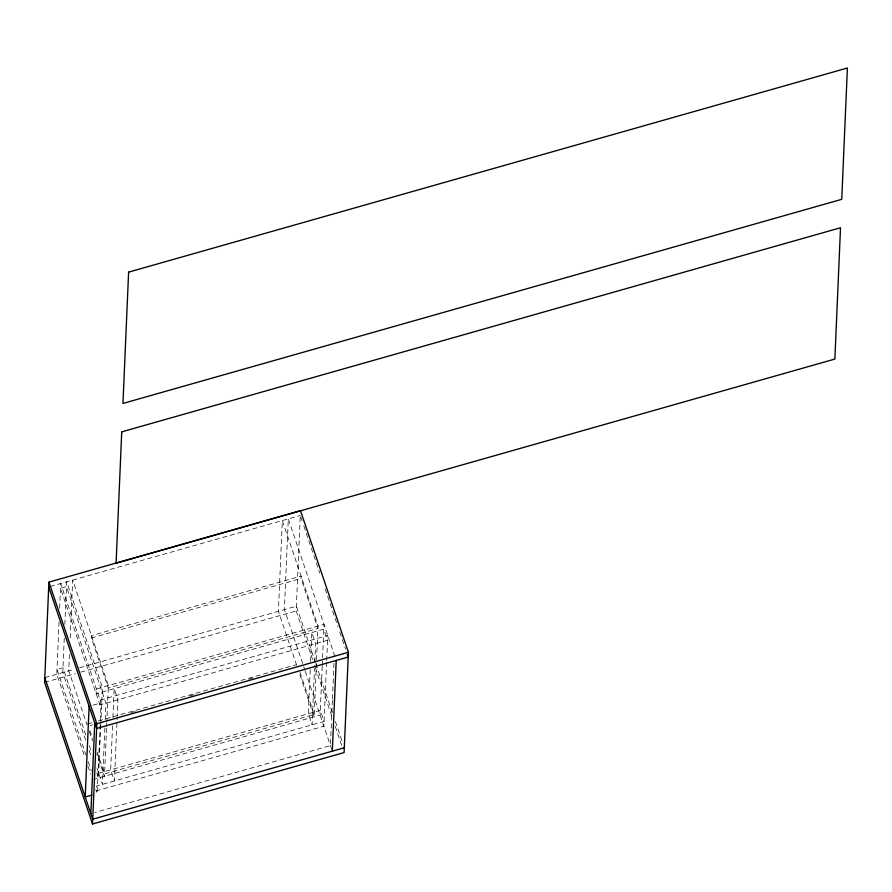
<?xml version="1.0" encoding="UTF-8"?>
<svg xmlns="http://www.w3.org/2000/svg" width="892" height="892" viewBox="0 0 892 892"><rect width="100%" height="100%" fill="white"/><g stroke="black" fill="none" stroke-linecap="round" stroke-linejoin="round"><path stroke-width="0.67" stroke-dasharray="4.46 3.34" d="M59.039 621.992L56.787 674.24L84.907 757.308M59.63 608.244L60.689 583.502L101.097 702.874L100.205 723.49M64.257 638.17L62.774 672.535L85.989 741.107M64.848 624.422L66.688 581.807L102.39 687.297L100.818 723.713M69.476 654.338L68.762 670.84L87.059 724.895M70.189 637.836L72.676 580.101L108.378 685.591L106.839 721.338M91.363 638.014L91.463 635.628L301.106 576.087L301.005 578.473L317.92 628.447L108.278 687.977L91.363 638.014L301.005 578.473M322.235 665.599L324.019 624.355L96.403 688.992L96.191 693.764L323.807 629.128L327.565 640.233L99.949 704.87L100.16 700.097L327.777 635.461L326.673 660.872M100.149 724.873L97.195 793.612L95.857 789.676M100.796 724.416L98.477 778.025L96.247 771.435M104.877 727.939L102.446 784.358L96.905 767.979M105.234 719.688L105.947 703.175L66.476 586.579L60.489 588.274L99.949 704.87M106.549 728.207L104.475 776.33L96.882 753.907M106.605 726.835L106.784 722.71M112.559 725.82L110.664 769.852L114.421 780.957L117.153 717.659M112.916 717.558L114.165 688.669L117.922 699.774L117.209 716.287M312.59 659.478L296.177 610.975L300.225 516.836M310.226 669.691L308.331 713.712L312.088 724.817L314.519 668.409M310.583 661.429L311.832 632.539L315.59 643.634L314.575 667.026M322.213 666.279L320.105 715.094L93.693 779.385M326.617 662.254L323.863 726.199L96.247 790.836L96.459 786.053L324.075 721.416L320.317 710.311L95.377 774.189M332.393 700.265L330.441 745.623L94.864 812.523M332.46 698.882L334.11 660.392M50.041 586.523L300.292 515.465M44.801 677.641L74.248 669.279M79.544 667.774L296.378 606.203L315.456 662.566M44.6 682.413L75.374 673.672M80.726 672.155L296.177 610.975M93.114 705.137L101.097 702.874M87.661 723.969L93.002 722.453M98.343 720.937L295.966 664.819M130.901 712.675L136.253 711.147M189.795 695.95L195.147 694.422M248.69 679.225L254.042 677.697M90.226 725.597L92.902 724.839M300.727 516.78L302.065 520.705M303.837 525.957L319.815 573.143M325.134 588.876L338.001 626.898M339.774 632.138L345.55 649.175M334.901 656.512L288.306 518.865L284.403 609.604L304.93 670.26M315.902 663.882L332.326 712.385M335.425 721.561L342.528 742.534M315.255 667.339L332.114 717.157M335.225 726.333L342.316 747.306M305.254 671.208L331.88 749.871M299.98 672.323L314.218 714.403L104.576 773.933L97.005 751.588M296.713 665.365L278.404 611.299L282.318 520.571L318.02 626.061L314.118 716.789L299.389 673.282M89.891 730.548L92.556 738.431M89.3 731.496L92.456 740.817M85.744 735.008L62.986 667.762L56.988 669.457L86 755.167M89.311 745.556L91.541 752.157M89.111 750.339L91.341 756.929M88.23 761.768L91.363 771M87.862 766.061L90.527 773.933"/><path stroke-width="1.34" d="M48.915 582.13L44.6 682.413L92.523 823.996L344.1 752.558L348.415 652.264L300.493 510.692L48.915 582.13L96.838 723.713L92.523 823.996M89.122 706.274L85.208 797.013L91.865 795.118M90.85 813.66L94.753 722.933M332.326 751.176L336.228 660.448M96.838 723.713L348.415 652.264M344.301 747.775L92.723 819.213L44.801 677.641M347.322 654.427L348.214 657.047L96.637 728.485L48.714 586.903M121.736 431.862L116.083 563.187L834.867 359.063L840.52 227.75L121.736 431.862M128.615 272.127L122.962 403.44L841.747 199.329L847.4 68.004L128.615 272.127"/></g></svg>
